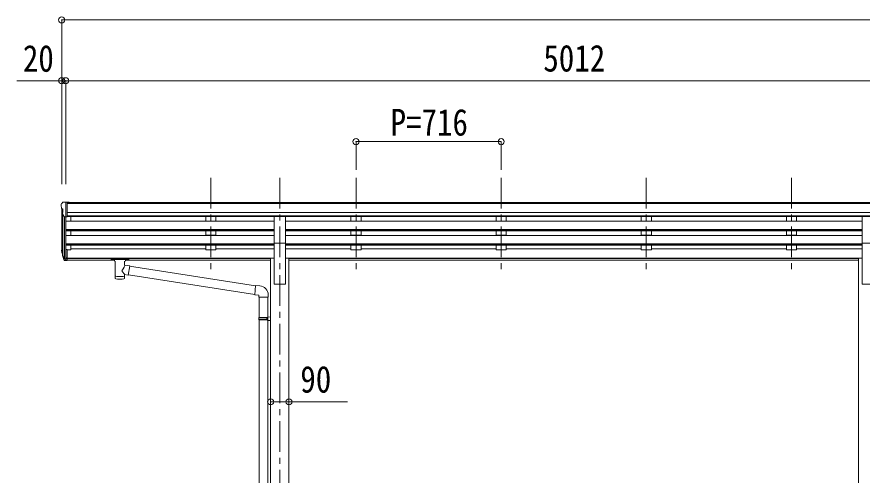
# Model space of a CAD drawing. Units: millimetres at full size, sheet at 1:30. Extents: x -8432 to 8432, y -5820 to 5820.
# Drawn here: x -917 to 3253, y -975 to 1284 of the extents above; entities that cross this region are included whole.
import ezdxf
from ezdxf.enums import TextEntityAlignment as Align

# ---------------------------------------------------------------- set-up
doc = ezdxf.new("R2010")
doc.units = ezdxf.units.MM
doc.header["$LTSCALE"] = 30
doc.header["$PDMODE"] = 32
doc.header["$PDSIZE"] = 30
doc.linetypes.add('CHAIN1', pattern=[8, 5, -1, 1, -1])
for name, color, linetype, lineweight in [('0-1_本体', 5, 'CHAIN1', 9), ('0-3_ELV2', 4, 'Continuous', 9), ('0-6_OTH_LINE', 6, 'Continuous', 9), ('0-9_OUTLINE', 7, 'Continuous', 9)]:
    doc.layers.add(name, color=color, linetype=linetype, lineweight=lineweight)
doc.styles.add('ＭＳ ゴシック', font='')
doc.styles.get('ＭＳ ゴシック').set_extended_font_data('MS Gothic')

msp = doc.modelspace()

# ---------------------------------------------------------------- linework, layer by layer
at = {"layer": '0-1_本体'}
for p, q in [((40.39, 489.87), (40.39, 12.35)), ((380.39, 489.87), (380.39, -3184.54)), ((756.39, 489.87), (756.39, 12.35)), ((1472.39, 489.87), (1472.39, 12.35)), ((2188.39, 489.87), (2188.39, 12.35)), ((2904.39, 489.87), (2904.39, 12.35))]:
    msp.add_line(p, q, dxfattribs=at)
at = {"layer": '0-3_ELV2'}
for p, q in [((-697.61, 361.09), (-697.61, 360.46)), ((-695.61, 339.89), (-695.61, 137.1)), ((-695.08, 339.28), (-689.76, 336.21)), ((-690.7, 369.89), (-694.77, 364.09)), ((-687.61, 370.46), (-689.94, 370.32)), ((-689.61, 335.95), (-689.61, 319.67)), ((-687.61, 370.46), (-669.11, 370.46)), ((-675.61, 370.46), (-675.61, 136.74)), ((-669.11, 370.46), (-659.11, 370.37)), ((-669.11, 298.48), (-669.11, 370.46)), ((4319.89, 368.86), (-669.11, 368.86)), ((4319.89, 363.64), (-669.11, 363.64)), ((-659.11, 368.86), (-659.11, 370.37)), ((-683.23, 299.29), (-692.24, 314.88)), ((-690.64, 312.12), (-690.64, 110.39)), ((-681.61, 297.95), (-681.62, 91.96)), ((-675.61, 297.48), (-680.82, 297.8)), ((-669.11, 298.48), (-675.61, 298.48)), ((4329.89, 320.11), (-669.11, 320.11)), ((4329.89, 302.26), (-669.11, 302.26)), ((352.89, 299.01), (-669.11, 299.01)), ((-650.61, 299.01), (-650.61, 276.95)), ((15.39, 298.91), (15.39, 277.05)), ((65.39, 298.91), (65.39, 277.05)), ((352.89, 168.03), (352.89, 299.83)), ((352.89, 299.83), (407.89, 299.83)), ((407.89, 168.03), (407.89, 299.83)), ((3252.89, 299.01), (407.89, 299.01)), ((731.39, 298.91), (731.39, 277.05)), ((781.39, 298.91), (781.39, 277.05)), ((1447.39, 298.91), (1447.39, 277.05)), ((1497.39, 298.91), (1497.39, 277.05)), ((2163.39, 298.91), (2163.39, 277.05)), ((2213.39, 298.91), (2213.39, 277.05)), ((2879.39, 298.91), (2879.39, 277.05)), ((2929.39, 298.91), (2929.39, 277.05)), ((3252.89, 168.03), (3252.89, 299.83)), ((3252.89, 299.83), (3307.89, 299.83)), ((-675.61, 276.95), (352.89, 276.95)), ((65.39, 277.05), (15.39, 277.05)), ((407.89, 276.95), (3252.89, 276.95)), ((781.39, 277.05), (731.39, 277.05)), ((1497.39, 277.05), (1447.39, 277.05)), ((2213.39, 277.05), (2163.39, 277.05)), ((2929.39, 277.05), (2879.39, 277.05)), ((-675.61, 235.07), (352.89, 235.07)), ((-675.61, 233.57), (352.89, 233.57)), ((-675.61, 229.26), (352.89, 229.26)), ((-650.61, 229.26), (-650.61, 206.84)), ((15.39, 229.26), (15.39, 206.94)), ((65.39, 206.94), (65.39, 229.26)), ((407.89, 235.07), (3252.89, 235.07)), ((407.89, 233.57), (3252.89, 233.57)), ((407.89, 229.26), (3252.89, 229.26)), ((731.39, 229.26), (731.39, 206.94)), ((781.39, 206.94), (781.39, 229.26)), ((1447.39, 229.26), (1447.39, 206.94)), ((1497.39, 206.94), (1497.39, 229.26)), ((2163.39, 229.26), (2163.39, 206.94)), ((2213.39, 206.94), (2213.39, 229.26)), ((2879.39, 229.26), (2879.39, 206.94)), ((2929.39, 206.94), (2929.39, 229.26)), ((-675.61, 206.84), (352.89, 206.84)), ((65.39, 206.94), (15.39, 206.94)), ((352.89, 168.03), (352.89, -34.54)), ((352.89, 168.03), (407.89, 168.03)), ((407.89, 206.84), (3252.89, 206.84)), ((407.89, 168.03), (407.89, -34.54)), ((781.39, 206.94), (731.39, 206.94)), ((1497.39, 206.94), (1447.39, 206.94)), ((2213.39, 206.94), (2163.39, 206.94)), ((2929.39, 206.94), (2879.39, 206.94)), ((3252.89, 168.03), (3252.89, -34.54)), ((3252.89, 168.03), (3307.89, 168.03)), ((-675.61, 164.96), (352.89, 164.96)), ((-675.61, 163.47), (352.89, 163.47)), ((-675.61, 159.15), (352.89, 159.15)), ((-675.61, 136.74), (-675.61, 81.97)), ((-669.11, 136.74), (-675.61, 136.74)), ((-669.11, 136.74), (-669.11, 82.71)), ((-650.61, 136.11), (-669.11, 136.11)), ((-650.61, 159.15), (-650.61, 136.11)), ((15.39, 141.05), (-650.61, 141.05)), ((15.39, 159.15), (15.39, 136.11)), ((65.39, 136.11), (15.39, 136.11)), ((65.39, 159.15), (65.39, 136.11)), ((352.89, 141.05), (65.39, 141.05)), ((407.89, 164.96), (3252.89, 164.96)), ((407.89, 163.47), (3252.89, 163.47)), ((407.89, 159.15), (3252.89, 159.15)), ((731.39, 141.05), (407.89, 141.05)), ((731.39, 159.15), (731.39, 136.11)), ((781.39, 136.11), (731.39, 136.11)), ((781.39, 159.15), (781.39, 136.11)), ((1447.39, 141.05), (781.39, 141.05)), ((1447.39, 159.15), (1447.39, 136.11)), ((1497.39, 136.11), (1447.39, 136.11)), ((1497.39, 159.15), (1497.39, 136.11)), ((2163.39, 141.05), (1497.39, 141.05)), ((2163.39, 159.15), (2163.39, 136.11)), ((2213.39, 136.11), (2163.39, 136.11)), ((2213.39, 159.15), (2213.39, 136.11)), ((2879.39, 141.05), (2213.39, 141.05)), ((2879.39, 159.15), (2879.39, 136.11)), ((2929.39, 136.11), (2879.39, 136.11)), ((2929.39, 159.15), (2929.39, 136.11)), ((3252.89, 141.05), (2929.39, 141.05)), ((-694.52, 122.55), (-690.64, 114.6)), ((-693.91, 123.93), (-690.64, 116.86)), ((-692.2, 111.27), (-691.86, 106.87)), ((-691.86, 106.87), (-683.05, 83.32)), ((-691.25, 107.43), (-683.05, 91.26)), ((-682.04, 92.39), (-689.8, 107.79)), ((-675.61, 91.71), (-680.74, 91.71)), ((-675.61, 89.9), (-680.46, 89.9)), ((-669.11, 96.61), (-675.61, 96.61)), ((-669.11, 91.73), (-675.61, 91.73)), ((-669.11, 94.03), (335.19, 94.03)), ((-669.11, 92.64), (335.19, 92.64)), ((-435.11, 84.95), (-669.11, 84.95)), ((335.19, 84.95), (-381.11, 84.95)), ((335.19, 94.46), (335.19, -2309.54)), ((335.19, 94.46), (352.89, 94.46)), ((425.59, 94.46), (407.89, 94.46)), ((425.59, 94.46), (425.59, -2309.54)), ((425.59, 94.03), (3235.19, 94.03)), ((425.59, 92.64), (3235.19, 92.64)), ((3235.19, 84.95), (425.59, 84.95)), ((3235.19, 94.46), (3235.19, -2309.54)), ((3235.19, 94.46), (3252.89, 94.46)), ((-675.61, 81.97), (-680.46, 81.97)), ((-669.11, 82.71), (-675.61, 82.71)), ((352.89, -34.54), (407.89, -34.54)), ((3252.89, -34.54), (3307.89, -34.54))]:
    msp.add_line(p, q, dxfattribs=at)
for centre, radius, start, end in [((-694.61, 361.09), 3, 93, 180), ((-495.61, 360.46), 202, 180, 184.94904), ((-690.71, 343.65), 6.18, 185.7035, 224.99897), ((-689.88, 369.32), 1, 93.5, 145), ((-689.91, 335.95), 0.3, 0, 60), ((-689.64, 316.38), 3, 94.7167, 210), ((-689.91, 319.67), 0.3, 274.7167, 0), ((-680.64, 300.79), 3, 210, 266.5), ((-666.43, 131.67), 29.53, 186.50806, 197.98144), ((-665.02, 133.42), 30.41, 187.1552, 198.19734)]:
    msp.add_arc(centre, radius, start, end, dxfattribs=at)
for centre, major_axis, ratio, start_param, end_param in [((-606.96, 131.23), (-89.06, 1.43), 0.57596, 6.1962358, 6.3678173), ((-607.75, 137.91), (87.93, 4.42), 0.541684, 3.0659337, 3.2228513), ((-690.9, 111.27), (1.3, 0), 0.90356, 1.3700892, 3.347195), ((-604.98, 127.46), (-89.07, 0), 0.90356, 0.2056023, 0.2515348), ((-605.69, 131.33), (-88.05, 0), 0.90356, 0.2662965, 0.3003836), ((-680.46, 92.61), (-3, 0), 0.90356, 0.5235988, 1.5707963), ((-680.74, 93.06), (-1.5, 0), 0.90356, 0.5235988, 1.5707963), ((-680.46, 84.68), (3, 0), 0.90356, 3.6651914, 4.712389)]:
    msp.add_ellipse(centre, major_axis=major_axis, ratio=ratio, start_param=start_param, end_param=end_param, dxfattribs=at)
at = {"layer": '0-6_OTH_LINE'}
for p, q in [((-695.61, 1268.86), (-695.61, 459.29)), ((-695.61, 1268.86), (6504.39, 1268.86)), ((-695.61, 968.86), (-916.56, 968.86)), ((-695.61, 968.86), (-695.61, 459.29)), ((-675.61, 968.86), (-695.61, 968.86)), ((-675.61, 968.86), (-675.61, 459.29)), ((4336.39, 968.86), (-675.61, 968.86)), ((756.39, 668.86), (756.39, 529.89)), ((1472.39, 668.86), (756.39, 668.86)), ((1472.39, 668.86), (1472.39, 529.89)), ((335.19, -614.09), (425.19, -614.09)), ((425.19, -614.09), (714.61, -614.09))]:
    msp.add_line(p, q, dxfattribs=at)
for p in [(-695.61, 1268.86), (-695.61, 968.86), (-675.61, 968.86), (756.39, 668.86), (1472.39, 668.86), (335.19, -614.09), (425.19, -614.09)]:
    msp.add_point(p, dxfattribs=at)
at = {"layer": '0-9_OUTLINE'}
for p, q in [((-451.61, 91.86), (-451.61, 86.1)), ((-449.61, 92.53), (-366.61, 92.53)), ((-449.61, 90.35), (-366.61, 90.35)), ((-449.61, 85.44), (-435.11, 85.44)), ((-435.11, 79.8), (-435.11, 86.34)), ((-381.11, 79.8), (-381.11, 86.34)), ((-381.11, 85.44), (-366.61, 85.44)), ((-364.61, 91.86), (-364.61, 86.1)), ((-431.01, 78.88), (-431.03, -6.56)), ((-385.21, 60.13), (-385.21, 78.88)), ((-359.99, 56.22), (-385.21, 60.14)), ((-359.99, 56.22), (-367.01, 10.97)), ((260.99, -42.18), (-360.31, 54.21)), ((-385.19, -6.56), (-385.21, 14.1)), ((-385.21, 13.79), (-367.01, 10.97)), ((257.33, -84.11), (-366.74, 12.71)), ((282, -42.05), (261.16, -40.23)), ((277.08, -97.8), (323.08, -97.8)), ((279.19, -97.8), (279.19, -198.61)), ((321.19, -97.8), (321.19, -196.05)), ((323.08, -97.8), (323.08, -86.88)), ((277.19, -200.61), (278.19, -198.61)), ((277.19, -200.61), (321.19, -200.61)), ((277.19, -200.61), (277.19, -208.61)), ((278.19, -198.61), (321.19, -198.61)), ((316.71, -200.61), (316.28, -198.61)), ((319.19, -196.11), (335.19, -195.63)), ((319.19, -198.11), (319.19, -196.11)), ((319.19, -198.11), (321.19, -198.11)), ((335.19, -195.63), (335.19, -213.58)), ((277.19, -208.61), (321.19, -208.61)), ((277.19, -208.61), (278.19, -210.61)), ((278.19, -210.61), (321.19, -210.61)), ((279.19, -210.61), (279.19, -1246.79)), ((319.19, -213.11), (319.19, -211.11)), ((319.19, -213.11), (335.19, -213.58)), ((321.19, -213.16), (321.19, -1244.23))]:
    msp.add_line(p, q, dxfattribs=at)
for points in [[(-451.61, 91.86), (-451.57, 92.06), (-451.49, 92.2), (-451.39, 92.29), (-451.29, 92.35), (-451.17, 92.39), (-450.88, 92.46), (-450.39, 92.5), (-449.84, 92.52), (-449.61, 92.53)], [(-451.61, 86.1), (-451.57, 85.91), (-451.49, 85.77), (-451.39, 85.68), (-451.29, 85.62), (-451.17, 85.57), (-450.88, 85.51), (-450.39, 85.46), (-449.84, 85.44), (-449.61, 85.44)], [(-366.61, 92.53), (-366.26, 92.52), (-365.73, 92.5), (-365.28, 92.45), (-364.97, 92.37), (-364.81, 92.27), (-364.69, 92.13), (-364.62, 91.95), (-364.61, 91.86)], [(-366.61, 85.44), (-366.26, 85.44), (-365.73, 85.47), (-365.28, 85.52), (-364.97, 85.6), (-364.81, 85.7), (-364.69, 85.84), (-364.62, 86.01), (-364.61, 86.1)], [(261.16, -40.23), (257.16, -86.06), (277.08, -87.8), (277.08, -97.8)], [(316.71, -200.61), (316.71, -208.61), (316.28, -210.61)], [(319.19, -211.11), (321.19, -211.11), (321.19, -198.11)]]:
    msp.add_lwpolyline(points, dxfattribs=at)
msp.add_arc((278.08, -86.88), 45, 0, 85, dxfattribs=at)
for centre, major_axis, ratio, start_param, end_param in [((-449.61, 90.13), (2, 0), 0.109601, 1.5707963, 3.1415927), ((-408.11, 86.34), (27, 0), 0.070066, 6.2831853, 9.424778), ((-366.61, 90.13), (2, 0), 0.109601, 0, 1.5707963), ((-408.11, 33.59), (-22.81, -26.62), 0.234429, 1.6855472, 3.1268519), ((-397.11, 82.36), (16, 0), 0.361356, 6.2636979, 6.2831853), ((-408.11, 5.88), (22.91, 0), 0.122865, 3.1415927, 6.2831853), ((-405.56, 36.24), (20.32, -22.25), 0.045535, 0.0389954, 1.3075346), ((-408.11, -6.56), (22.92, 0), 0.101955, 3.1415499, 6.2833984)]:
    msp.add_ellipse(centre, major_axis=major_axis, ratio=ratio, start_param=start_param, end_param=end_param, dxfattribs=at)

# ---------------------------------------------------------------- texts
at = {"layer": '0-6_OTH_LINE', "color": 7, "style": 'ＭＳ ゴシック', "width": 0.85}
for s, p in [('20', (-887.09, 973.84)), ('5012', (1680.39, 974.86)), ('P=716', (926.89, 658.86)), ('90', (481.56, -608.3))]:
    msp.add_text(s, height=132, dxfattribs=at).set_placement(p, align=Align.BOTTOM_LEFT)

doc.saveas('drawing.dxf')
